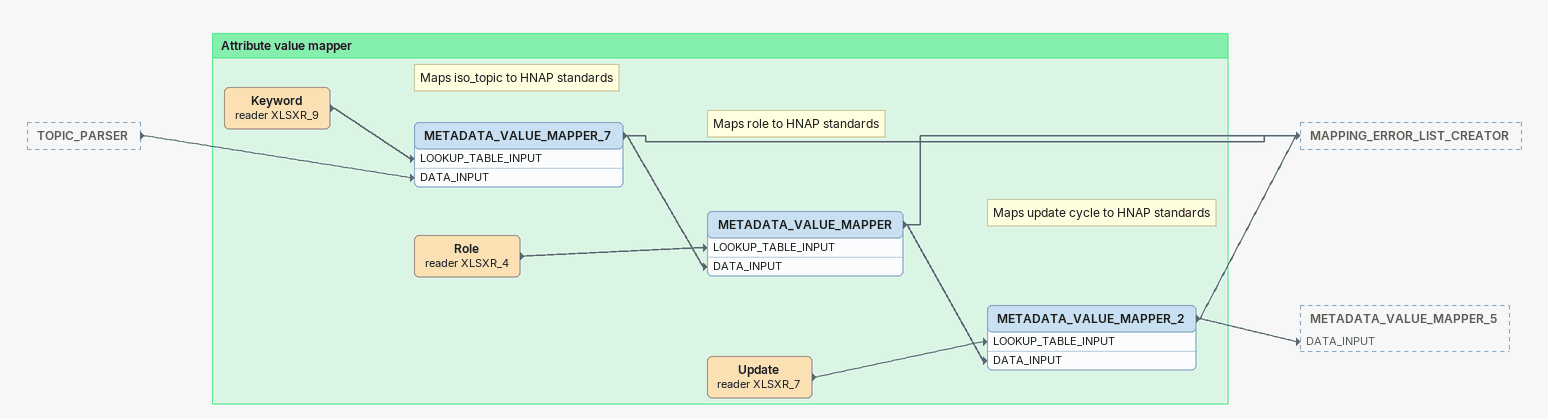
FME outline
TOPIC_PARSER [outside]
    -> METADATA_VALUE_MAPPER_7 [DATA_INPUT]

Bookmark: Attribute value mapper
Keyword (reader XLSXR_9)
    -> METADATA_VALUE_MAPPER_7 [LOOKUP_TABLE_INPUT]
Note: Maps iso_topic to HNAP standards
METADATA_VALUE_MAPPER_7
    -> METADATA_VALUE_MAPPER [DATA_INPUT]
    -> MAPPING_ERROR_LIST_CREATOR
Role (reader XLSXR_4)
    -> METADATA_VALUE_MAPPER [LOOKUP_TABLE_INPUT]
Note: Maps role to HNAP standards
METADATA_VALUE_MAPPER
    -> METADATA_VALUE_MAPPER_2 [DATA_INPUT]
    -> MAPPING_ERROR_LIST_CREATOR
Update (reader XLSXR_7)
    -> METADATA_VALUE_MAPPER_2 [LOOKUP_TABLE_INPUT]
Note: Maps update cycle to HNAP standards
METADATA_VALUE_MAPPER_2
    -> METADATA_VALUE_MAPPER_5 [DATA_INPUT]
    -> MAPPING_ERROR_LIST_CREATOR
